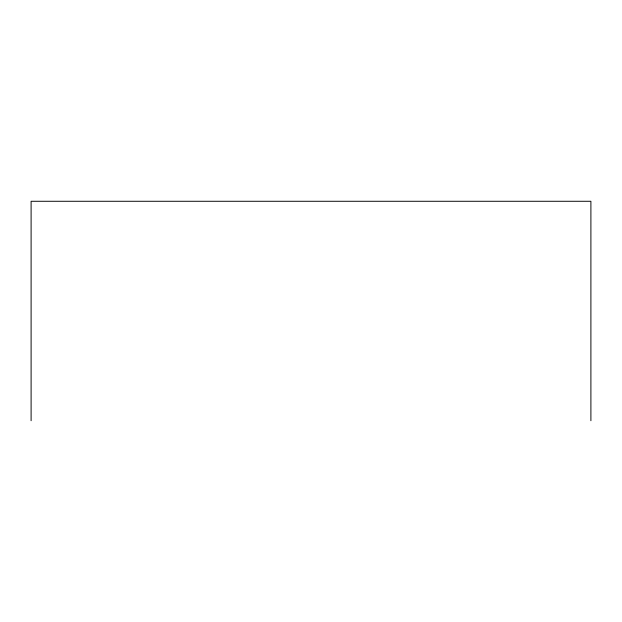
<?xml version="1.0" encoding="UTF-8"?>
<svg xmlns="http://www.w3.org/2000/svg" width="622" height="622" viewBox="0 0 622 622"><rect width="100%" height="100%" fill="white"/><g stroke="black" fill="none" stroke-linecap="round" stroke-linejoin="round"><path stroke-width="0.93" d="M590.9 420.721L590.9 201.279L31.1 201.279L31.1 420.721"/></g></svg>
